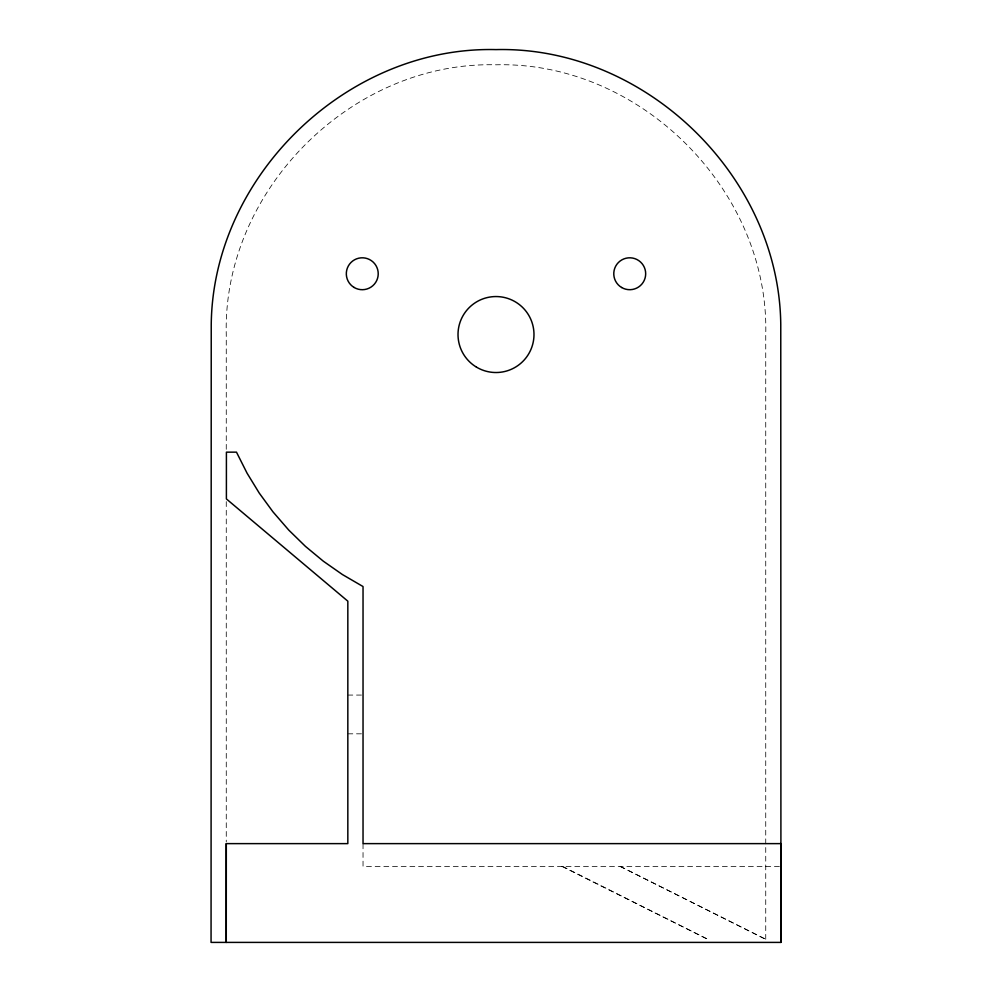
<?xml version="1.0" encoding="UTF-8"?>
<svg xmlns="http://www.w3.org/2000/svg" width="992" height="992" viewBox="0 0 992 992"><rect width="100%" height="100%" fill="white"/><g stroke="black" fill="none" stroke-linecap="round" stroke-linejoin="round"><path stroke-width="0.74" stroke-dasharray="4.96 3.72" d="M347.832 695.07L361.51 695.07M347.832 733.82L361.51 733.82M779.39 866.413L363.035 866.413L363.035 843.622M620.037 866.413L766.481 939.635M561.918 866.413L708.362 939.635M620.384 866.413L766.295 939.635M562.662 866.413L708.573 939.635M765.737 939.3L765.737 334.564C769.47 190.427 640.15 61.082 496 64.802C351.85 61.082 222.53 190.427 226.263 334.564L226.263 450.566M226.263 501.605L226.263 841.861"/><path stroke-width="1.49" d="M226.288 843.622L226.263 942.4L226.288 843.622L347.832 843.622L347.832 601.177L226.399 498.939L226.412 452.154L236.48 452.154L247.095 473.234L259.247 493.086L272.986 511.872L288.784 530.112L305.437 546.369L323.367 561.224L342.438 574.554L363.035 586.545L363.035 843.622L780.94 843.622L780.94 942.4L211.06 942.4L211.234 324.595C212.796 175.931 347.374 45.967 496 49.6C644.626 45.967 779.204 175.931 780.766 324.595L780.94 942.4M621.624 287.494A15.959 15.959 0 0 0 645.68 273.904A15.959 15.959 0 0 0 621.885 259.854A15.959 15.959 0 0 0 621.624 287.494M354.057 287.432A15.959 15.959 0 0 0 378.225 274.028A15.959 15.959 0 0 0 354.541 259.792A15.959 15.959 0 0 0 354.057 287.432M476.433 367.102A37.994 37.994 0 0 0 533.981 335.197A37.994 37.994 0 0 0 477.586 301.308A37.994 37.994 0 0 0 476.433 367.102"/></g></svg>
